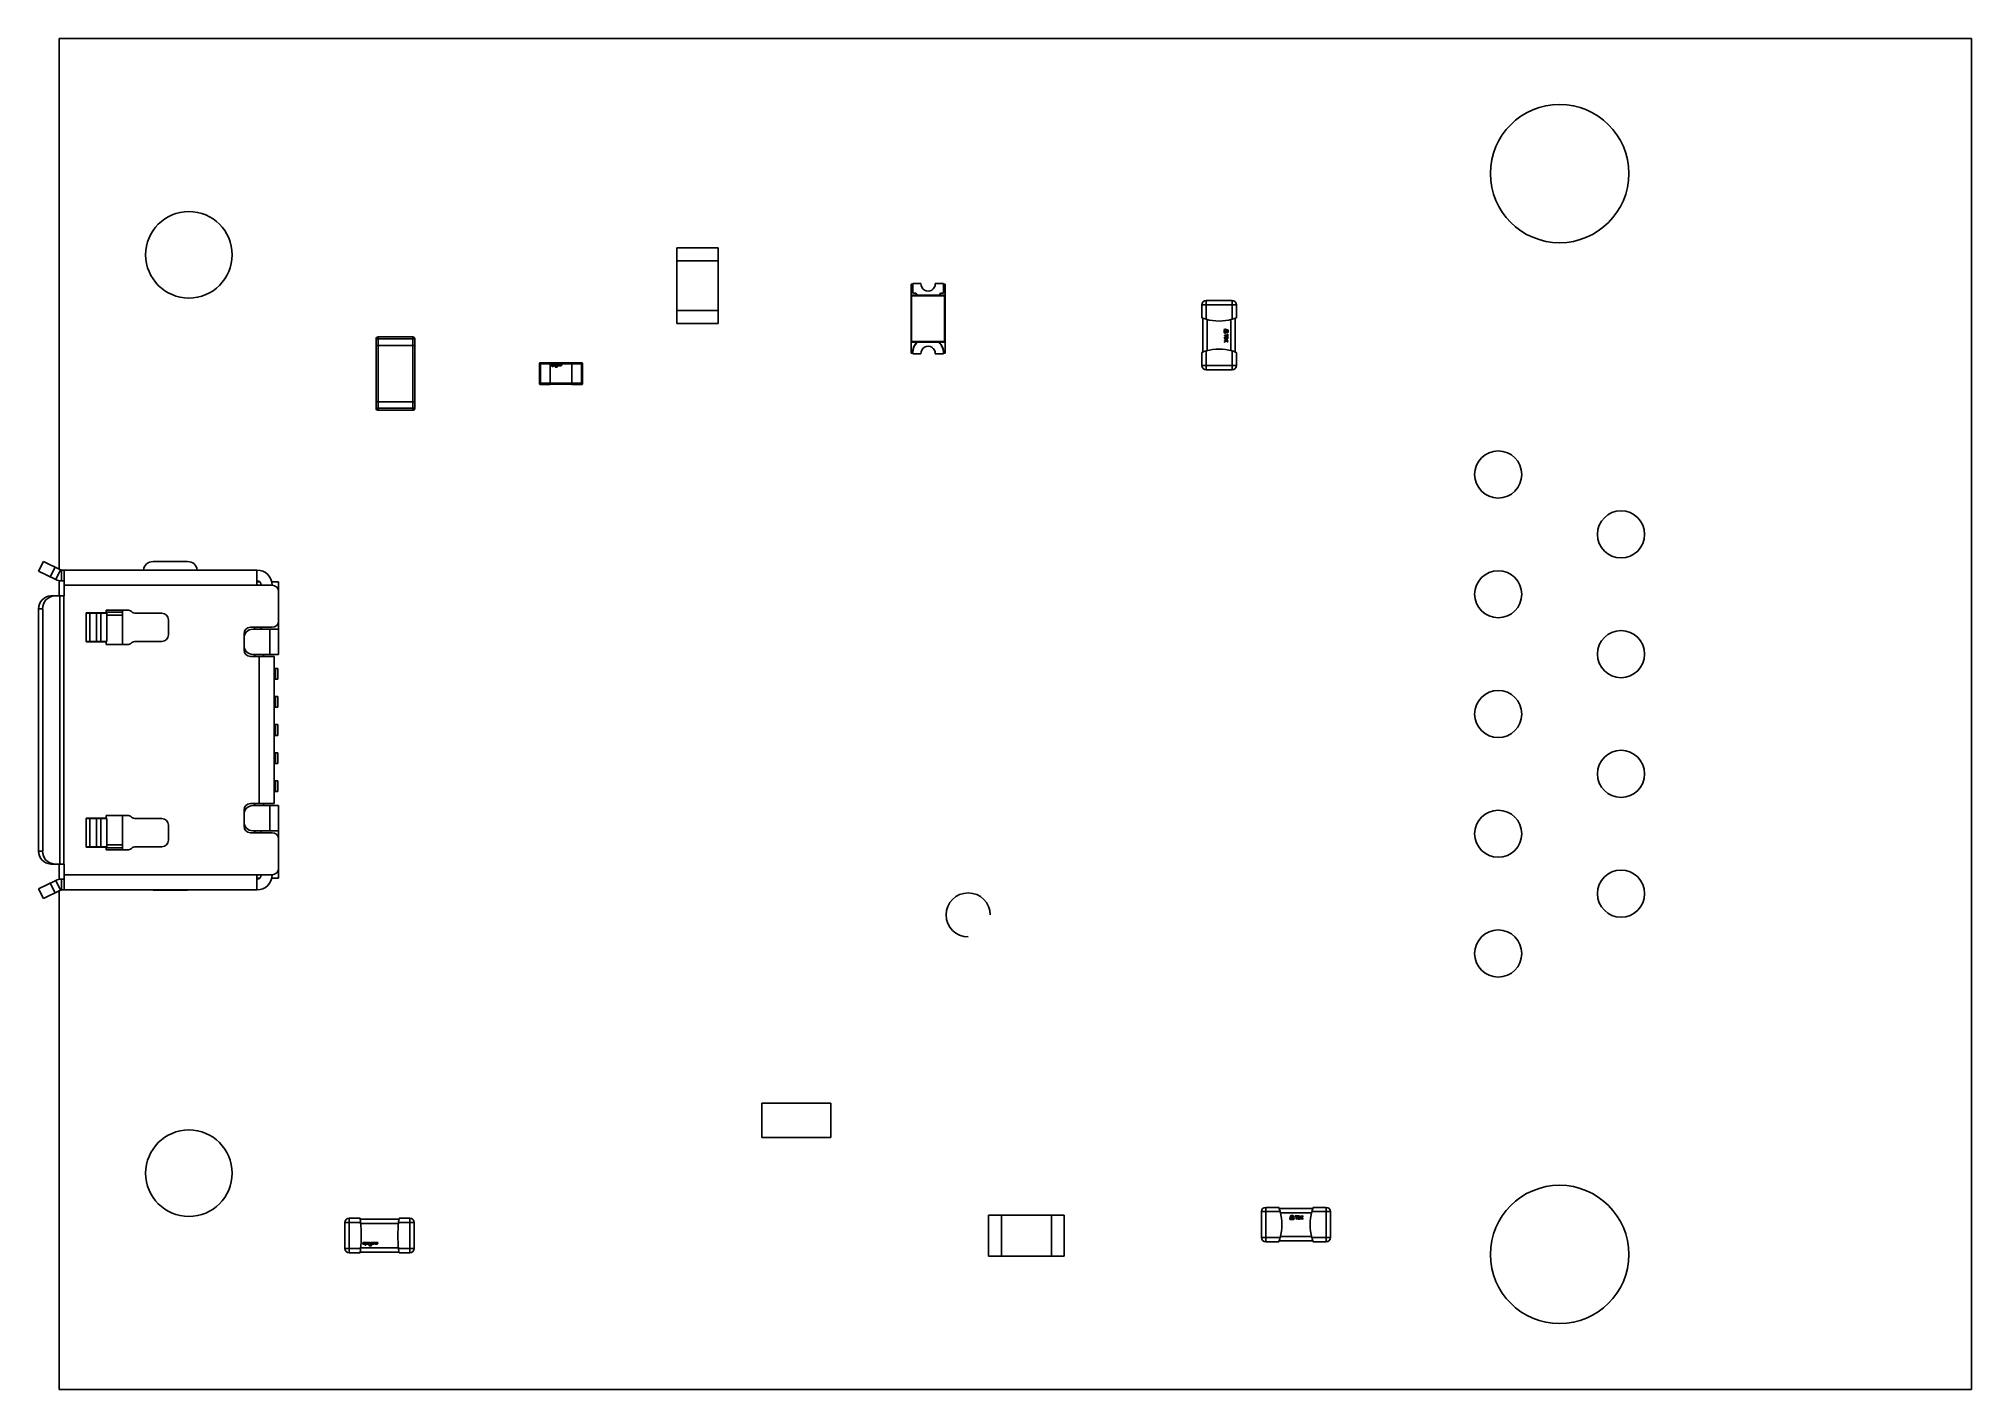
# Model space of a CAD drawing. Header units: millimetres. Extents: x -116.2 to -71.5, y -84.7 to -53.5.
import ezdxf

# ---------------------------------------------------------------- set-up
doc = ezdxf.new("R2010")
doc.units = ezdxf.units.MM

msp = doc.modelspace()

# ---------------------------------------------------------------- linework, layer by layer
at = {"color": 7, "linetype": 'Continuous', "lineweight": 25}
for p, q in [((-115.729, -53.467), (-71.501, -53.467)), ((-115.729, -65.736), (-115.729, -53.467)), ((-71.501, -53.467), (-71.501, -84.709)), ((-100.49, -58.307), (-101.44, -58.307)), ((-101.44, -58.307), (-101.44, -59.757)), ((-100.49, -59.757), (-100.49, -58.307)), ((-101.44, -58.607), (-100.49, -58.607)), ((-100.49, -58.607), (-101.44, -58.607)), ((-96.025, -59.144), (-96.025, -60.744)), ((-95.987, -59.144), (-96.025, -59.144)), ((-96.012, -59.398), (-96.012, -60.49)), ((-95.25, -59.398), (-96.012, -59.398)), ((-95.25, -59.419), (-96.012, -59.419)), ((-95.987, -59.131), (-95.987, -59.357)), ((-95.796, -59.131), (-95.987, -59.131)), ((-95.987, -59.357), (-95.916, -59.357)), ((-95.88, -59.398), (-95.382, -59.398)), ((-95.275, -59.131), (-95.466, -59.131)), ((-95.275, -59.357), (-95.346, -59.357)), ((-95.275, -59.357), (-95.275, -59.131)), ((-95.237, -59.144), (-95.275, -59.144)), ((-95.25, -60.49), (-95.25, -59.398)), ((-95.237, -60.744), (-95.237, -59.144)), ((-101.44, -59.757), (-101.44, -60.057)), ((-100.49, -59.757), (-101.44, -59.757)), ((-101.44, -59.757), (-100.49, -59.757)), ((-100.49, -60.057), (-100.49, -59.757)), ((-89.3, -59.625), (-89.3, -59.925)), ((-89.3, -59.625), (-88.5, -59.625)), ((-89.2, -59.958), (-89.2, -59.525)), ((-88.6, -59.525), (-89.2, -59.525)), ((-88.6, -59.525), (-88.6, -59.958)), ((-88.5, -59.925), (-88.5, -59.625)), ((-101.44, -60.057), (-100.49, -60.057)), ((-89.275, -59.934), (-89.275, -60.716)), ((-88.783, -60.194), (-88.757, -60.183)), ((-88.783, -60.271), (-88.783, -60.194)), ((-88.783, -60.271), (-88.757, -60.282)), ((-88.781, -60.268), (-88.781, -60.197)), ((-88.76, -60.187), (-88.78, -60.195)), ((-88.78, -60.196), (-88.76, -60.207)), ((-88.764, -60.231), (-88.78, -60.197)), ((-88.764, -60.234), (-88.78, -60.268)), ((-88.78, -60.268), (-88.76, -60.257)), ((-88.76, -60.278), (-88.78, -60.27)), ((-88.773, -60.328), (-88.773, -60.337)), ((-88.709, -60.328), (-88.773, -60.328)), ((-88.773, -60.337), (-88.709, -60.337)), ((-88.759, -60.209), (-88.763, -60.231)), ((-88.759, -60.255), (-88.763, -60.234)), ((-88.762, -60.231), (-88.732, -60.209)), ((-88.762, -60.233), (-88.732, -60.256)), ((-88.758, -60.206), (-88.758, -60.187)), ((-88.758, -60.258), (-88.758, -60.277)), ((-88.757, -60.183), (-88.691, -60.206)), ((-88.697, -60.207), (-88.757, -60.186)), ((-88.757, -60.187), (-88.732, -60.207)), ((-88.732, -60.208), (-88.757, -60.208)), ((-88.697, -60.257), (-88.757, -60.278)), ((-88.732, -60.257), (-88.757, -60.257)), ((-88.757, -60.278), (-88.732, -60.258)), ((-88.757, -60.282), (-88.691, -60.259)), ((-88.731, -60.255), (-88.731, -60.209)), ((-88.709, -60.231), (-88.73, -60.209)), ((-88.709, -60.233), (-88.73, -60.256)), ((-88.729, -60.208), (-88.697, -60.208)), ((-88.729, -60.257), (-88.697, -60.257)), ((-88.709, -60.303), (-88.709, -60.328)), ((-88.7, -60.303), (-88.709, -60.303)), ((-88.709, -60.337), (-88.709, -60.362)), ((-88.696, -60.209), (-88.707, -60.231)), ((-88.696, -60.255), (-88.707, -60.234)), ((-88.7, -60.362), (-88.7, -60.303)), ((-88.695, -60.255), (-88.695, -60.209)), ((-88.691, -60.259), (-88.691, -60.206)), ((-88.525, -60.716), (-88.525, -59.934)), ((-108.4, -60.414), (-108.4, -62.014)), ((-108.4, -60.414), (-107.5, -60.414)), ((-108.4, -60.564), (-107.5, -60.564)), ((-108.35, -60.364), (-107.55, -60.364)), ((-108.35, -60.364), (-108.35, -62.064)), ((-107.55, -60.364), (-107.55, -62.064)), ((-107.5, -60.414), (-107.5, -62.014)), ((-96.025, -60.49), (-95.887, -60.49)), ((-96.025, -60.744), (-95.987, -60.744)), ((-95.25, -60.469), (-96.012, -60.469)), ((-96.012, -60.49), (-95.25, -60.49)), ((-95.987, -60.757), (-95.987, -60.744)), ((-95.796, -60.757), (-95.987, -60.757)), ((-95.88, -60.49), (-95.382, -60.49)), ((-95.275, -60.757), (-95.466, -60.757)), ((-95.237, -60.49), (-95.375, -60.49)), ((-95.275, -60.744), (-95.275, -60.757)), ((-95.275, -60.744), (-95.237, -60.744)), ((-89.3, -60.725), (-89.3, -61.025)), ((-89.2, -61.125), (-89.2, -60.692)), ((-88.773, -60.369), (-88.773, -60.386)), ((-88.7, -60.369), (-88.773, -60.369)), ((-88.773, -60.438), (-88.773, -60.448)), ((-88.7, -60.438), (-88.773, -60.438)), ((-88.773, -60.448), (-88.744, -60.448)), ((-88.739, -60.452), (-88.773, -60.479)), ((-88.773, -60.492), (-88.733, -60.459)), ((-88.773, -60.479), (-88.773, -60.492)), ((-88.765, -60.379), (-88.708, -60.379)), ((-88.765, -60.387), (-88.765, -60.379)), ((-88.744, -60.448), (-88.739, -60.452)), ((-88.7, -60.478), (-88.734, -60.448)), ((-88.734, -60.448), (-88.7, -60.448)), ((-88.733, -60.459), (-88.7, -60.49)), ((-88.709, -60.362), (-88.7, -60.362)), ((-88.708, -60.379), (-88.708, -60.387)), ((-88.7, -60.386), (-88.7, -60.369)), ((-88.7, -60.448), (-88.7, -60.438)), ((-88.7, -60.49), (-88.7, -60.478)), ((-88.6, -60.692), (-88.6, -61.125)), ((-88.5, -61.025), (-88.5, -60.725)), ((-104.621, -60.984), (-104.621, -61.444)), ((-104.374, -60.964), (-104.601, -60.964)), ((-104.596, -61.439), (-104.596, -60.989)), ((-103.646, -60.989), (-104.596, -60.989)), ((-104.374, -60.964), (-104.374, -61.464)), ((-104.371, -61.461), (-104.371, -60.967)), ((-103.871, -60.967), (-104.371, -60.967)), ((-104.349, -61.012), (-104.355, -61.034)), ((-104.354, -61.01), (-104.35, -61.01)), ((-104.354, -61.035), (-104.334, -61.035)), ((-104.239, -61.006), (-104.353, -61.006)), ((-104.341, -61.03), (-104.337, -61.013)), ((-104.338, -61.032), (-104.34, -61.032)), ((-104.334, -61.011), (-104.331, -61.011)), ((-104.33, -61.014), (-104.334, -61.029)), ((-104.322, -61.036), (-104.322, -61.038)), ((-104.315, -61.035), (-104.321, -61.035)), ((-104.321, -61.039), (-104.316, -61.039)), ((-104.32, -61.01), (-104.312, -61.01)), ((-104.316, -61.04), (-104.319, -61.05)), ((-104.318, -61.052), (-104.308, -61.052)), ((-104.309, -61.015), (-104.314, -61.034)), ((-104.306, -61.051), (-104.303, -61.04)), ((-104.303, -61.039), (-104.298, -61.039)), ((-104.302, -61.034), (-104.297, -61.015)), ((-104.297, -61.035), (-104.301, -61.035)), ((-104.297, -61.01), (-104.288, -61.01)), ((-104.286, -61.012), (-104.292, -61.033)), ((-104.29, -61.035), (-104.271, -61.035)), ((-104.279, -61.029), (-104.274, -61.014)), ((-104.275, -61.032), (-104.277, -61.032)), ((-104.267, -61.015), (-104.271, -61.029)), ((-104.257, -61.01), (-104.248, -61.01)), ((-104.247, -61.012), (-104.251, -61.025)), ((-104.249, -61.03), (-104.247, -61.031)), ((-104.246, -61.063), (-104.214, -61.063)), ((-104.235, -61.06), (-104.239, -61.06)), ((-104.238, -61.027), (-104.234, -61.015)), ((-104.226, -61.03), (-104.236, -61.03)), ((-104.227, -61.037), (-104.234, -61.059)), ((-104.233, -61.036), (-104.228, -61.036)), ((-104.22, -61.01), (-104.225, -61.029)), ((-104.22, -61.057), (-104.206, -61.011)), ((-104.213, -61.058), (-104.219, -61.058)), ((-104.146, -61.006), (-104.215, -61.006)), ((-104.213, -61.062), (-104.212, -61.059)), ((-104.198, -61.011), (-104.205, -61.035)), ((-104.205, -61.035), (-104.205, -61.035)), ((-104.204, -61.009), (-104.2, -61.009)), ((-104.204, -61.037), (-104.194, -61.037)), ((-104.192, -61.035), (-104.186, -61.014)), ((-104.181, -61.016), (-104.185, -61.03)), ((-104.18, -61.037), (-104.168, -61.031)), ((-104.173, -61.028), (-104.169, -61.017)), ((-104.168, -61.028), (-104.172, -61.029)), ((-104.17, -61.011), (-104.161, -61.011)), ((-104.159, -61.014), (-104.164, -61.03)), ((-104.159, -61.036), (-104.147, -61.031)), ((-104.151, -61.028), (-104.146, -61.008)), ((-104.145, -61.026), (-104.15, -61.028)), ((-104.139, -61.007), (-104.145, -61.026)), ((-104.128, -61.006), (-104.139, -61.006)), ((-104.139, -61.036), (-104.129, -61.031)), ((-104.133, -61.027), (-104.127, -61.008)), ((-104.127, -61.026), (-104.132, -61.028)), ((-104.132, -61.028), (-104.132, -61.028)), ((-104.121, -61.007), (-104.127, -61.026)), ((-104.121, -61.036), (-104.109, -61.03)), ((-104.104, -61.006), (-104.12, -61.006)), ((-104.115, -61.028), (-104.11, -61.012)), ((-104.11, -61.027), (-104.114, -61.029)), ((-104.108, -61.01), (-104.106, -61.01)), ((-104.104, -61.01), (-104.104, -61.008)), ((-103.871, -60.967), (-103.871, -61.461)), ((-103.641, -60.964), (-103.868, -60.964)), ((-103.868, -61.464), (-103.868, -60.964)), ((-103.646, -60.989), (-103.646, -61.439)), ((-103.621, -61.444), (-103.621, -60.984)), ((-88.5, -61.025), (-89.3, -61.025)), ((-89.2, -61.125), (-88.6, -61.125)), ((-104.601, -61.464), (-104.374, -61.464)), ((-103.646, -61.439), (-104.596, -61.439)), ((-103.871, -61.461), (-104.371, -61.461)), ((-103.868, -61.464), (-103.641, -61.464)), ((-108.4, -61.864), (-107.5, -61.864)), ((-108.4, -62.014), (-107.5, -62.014)), ((-108.35, -62.064), (-107.55, -62.064)), ((-116.093, -65.558), (-116.203, -65.783)), ((-116.093, -65.558), (-115.695, -65.753)), ((-115.933, -65.915), (-115.824, -65.69)), ((-112.757, -65.561), (-113.557, -65.561)), ((-116.203, -65.783), (-115.805, -65.978)), ((-115.695, -65.753), (-115.805, -65.978)), ((-115.729, -66.358), (-115.729, -66.003)), ((-115.673, -65.758), (-111.153, -65.758)), ((-115.673, -66.008), (-115.673, -65.758)), ((-115.613, -66.008), (-115.673, -66.008)), ((-115.613, -65.758), (-115.613, -66.358)), ((-115.613, -66.108), (-110.803, -66.108)), ((-111.153, -66.108), (-111.153, -65.758)), ((-111.153, -66.028), (-111.093, -66.028)), ((-111.123, -66.108), (-111.153, -66.078)), ((-110.812, -66.028), (-110.653, -66.028)), ((-110.653, -66.028), (-110.653, -67.708)), ((-115.613, -66.358), (-115.924, -66.358)), ((-115.715, -72.558), (-115.715, -66.358)), ((-115.623, -72.558), (-115.623, -66.358)), ((-116.203, -66.658), (-116.11, -66.658)), ((-116.203, -72.258), (-116.203, -66.658)), ((-116.11, -72.258), (-116.11, -66.658)), ((-115.103, -67.418), (-115.103, -66.748)), ((-115.103, -66.748), (-114.638, -66.748)), ((-115.103, -66.758), (-114.625, -66.758)), ((-115.016, -67.408), (-115.016, -66.758)), ((-114.866, -67.408), (-114.866, -66.758)), ((-114.767, -67.408), (-114.767, -66.758)), ((-114.638, -66.748), (-114.638, -66.683)), ((-114.638, -66.683), (-114.153, -66.683)), ((-114.625, -67.408), (-114.625, -66.758)), ((-114.263, -67.483), (-114.263, -66.683)), ((-113.954, -66.758), (-113.353, -66.758)), ((-113.203, -66.908), (-113.203, -67.258)), ((-115.103, -67.408), (-114.625, -67.408)), ((-114.638, -67.418), (-115.103, -67.418)), ((-114.638, -67.483), (-114.638, -67.418)), ((-114.153, -67.483), (-114.638, -67.483)), ((-113.353, -67.408), (-113.954, -67.408)), ((-111.453, -67.608), (-111.453, -67.233)), ((-111.303, -67.083), (-110.803, -67.083)), ((-111.253, -67.128), (-110.653, -67.128)), ((-111.203, -67.083), (-111.203, -67.128)), ((-111.053, -67.083), (-111.053, -67.128)), ((-110.853, -67.128), (-110.853, -67.708)), ((-111.303, -67.758), (-110.753, -67.758)), ((-111.253, -67.708), (-110.653, -67.708)), ((-111.103, -71.158), (-111.103, -67.758)), ((-111.003, -67.708), (-111.003, -67.758)), ((-110.753, -71.158), (-110.753, -67.758)), ((-110.673, -68.033), (-110.753, -68.033)), ((-110.753, -68.283), (-110.673, -68.283)), ((-110.723, -68.033), (-110.723, -68.283)), ((-110.673, -68.033), (-110.673, -68.283)), ((-110.673, -68.683), (-110.753, -68.683)), ((-110.723, -68.683), (-110.723, -68.933)), ((-110.673, -68.683), (-110.673, -68.933)), ((-110.753, -68.933), (-110.673, -68.933)), ((-110.753, -69.333), (-110.673, -69.333)), ((-110.673, -69.583), (-110.753, -69.583)), ((-110.723, -69.333), (-110.723, -69.583)), ((-110.673, -69.583), (-110.673, -69.333)), ((-110.753, -69.983), (-110.673, -69.983)), ((-110.723, -70.233), (-110.723, -69.983)), ((-110.673, -70.233), (-110.673, -69.983)), ((-110.673, -70.233), (-110.753, -70.233)), ((-110.753, -70.633), (-110.673, -70.633)), ((-110.673, -70.883), (-110.753, -70.883)), ((-110.723, -70.883), (-110.723, -70.633)), ((-110.673, -70.883), (-110.673, -70.633)), ((-115.103, -71.498), (-115.103, -72.168)), ((-114.638, -71.498), (-115.103, -71.498)), ((-115.103, -71.508), (-114.625, -71.508)), ((-115.016, -71.508), (-115.016, -72.158)), ((-114.866, -71.508), (-114.866, -72.158)), ((-114.767, -71.508), (-114.767, -72.158)), ((-114.153, -71.433), (-114.638, -71.433)), ((-114.638, -71.433), (-114.638, -71.498)), ((-114.625, -71.508), (-114.625, -72.158)), ((-114.263, -71.433), (-114.263, -72.233)), ((-113.353, -71.508), (-113.954, -71.508)), ((-111.453, -71.308), (-111.453, -71.683)), ((-111.303, -71.158), (-110.753, -71.158)), ((-111.253, -71.208), (-110.653, -71.208)), ((-111.003, -71.158), (-111.003, -71.208)), ((-110.853, -71.788), (-110.853, -71.208)), ((-110.653, -72.888), (-110.653, -71.208)), ((-113.203, -72.008), (-113.203, -71.658)), ((-111.303, -71.833), (-110.803, -71.833)), ((-111.253, -71.788), (-110.653, -71.788)), ((-111.203, -71.833), (-111.203, -71.788)), ((-111.053, -71.833), (-111.053, -71.788)), ((-116.203, -72.258), (-116.11, -72.258)), ((-115.103, -72.158), (-114.625, -72.158)), ((-115.103, -72.168), (-114.638, -72.168)), ((-114.638, -72.168), (-114.638, -72.233)), ((-114.638, -72.233), (-114.153, -72.233)), ((-113.954, -72.158), (-113.353, -72.158)), ((-115.613, -72.558), (-115.924, -72.558)), ((-115.729, -72.913), (-115.729, -72.558)), ((-115.613, -73.158), (-115.613, -72.558)), ((-115.613, -72.808), (-110.803, -72.808)), ((-111.123, -72.808), (-111.153, -72.838)), ((-111.153, -72.808), (-111.153, -73.158)), ((-116.203, -73.134), (-115.805, -72.939)), ((-116.093, -73.358), (-116.203, -73.134)), ((-115.695, -73.163), (-116.093, -73.358)), ((-115.933, -73.002), (-115.824, -73.226)), ((-115.695, -73.163), (-115.805, -72.939)), ((-115.729, -84.709), (-115.729, -73.18)), ((-115.673, -72.908), (-115.673, -73.158)), ((-115.613, -72.908), (-115.673, -72.908)), ((-115.673, -73.158), (-111.153, -73.158)), ((-113.593, -73.158), (-113.557, -73.161)), ((-113.557, -73.161), (-112.757, -73.161)), ((-112.757, -73.161), (-112.721, -73.158)), ((-111.153, -72.888), (-111.093, -72.888)), ((-110.812, -72.888), (-110.653, -72.888)), ((-99.479, -78.086), (-99.479, -78.886)), ((-97.879, -78.086), (-99.479, -78.086)), ((-97.879, -78.886), (-97.879, -78.086)), ((-99.479, -78.886), (-97.879, -78.886)), ((-109.118, -80.853), (-108.757, -80.853)), ((-109.118, -80.853), (-109.118, -81.453)), ((-109.018, -81.553), (-109.018, -80.753)), ((-108.768, -80.753), (-109.018, -80.753)), ((-107.87, -80.773), (-108.766, -80.773)), ((-107.879, -80.853), (-107.518, -80.853)), ((-107.618, -80.753), (-107.868, -80.753)), ((-107.618, -80.753), (-107.618, -81.553)), ((-107.518, -81.453), (-107.518, -80.853)), ((-94.23, -80.678), (-94.23, -81.628)), ((-92.78, -80.678), (-94.23, -80.678)), ((-93.93, -81.628), (-93.93, -80.678)), ((-93.93, -80.678), (-93.93, -81.628)), ((-92.48, -80.678), (-92.78, -80.678)), ((-92.78, -80.678), (-92.78, -81.628)), ((-92.78, -81.628), (-92.78, -80.678)), ((-92.48, -81.628), (-92.48, -80.678)), ((-87.922, -80.599), (-87.489, -80.599)), ((-87.922, -80.599), (-87.922, -81.199)), ((-87.822, -81.299), (-87.822, -80.499)), ((-87.522, -80.499), (-87.822, -80.499)), ((-86.731, -80.524), (-87.513, -80.524)), ((-87.264, -80.756), (-87.241, -80.69)), ((-87.253, -80.782), (-87.264, -80.756)), ((-87.24, -80.696), (-87.261, -80.756)), ((-87.261, -80.759), (-87.252, -80.779)), ((-87.26, -80.756), (-87.24, -80.731)), ((-87.241, -80.757), (-87.26, -80.757)), ((-87.176, -80.782), (-87.253, -80.782)), ((-87.251, -80.779), (-87.24, -80.759)), ((-87.216, -80.763), (-87.25, -80.779)), ((-87.179, -80.78), (-87.25, -80.78)), ((-87.188, -80.69), (-87.241, -80.69)), ((-87.239, -80.728), (-87.239, -80.696)), ((-87.239, -80.731), (-87.239, -80.756)), ((-87.192, -80.694), (-87.238, -80.694)), ((-87.238, -80.695), (-87.216, -80.706)), ((-87.216, -80.708), (-87.238, -80.729)), ((-87.192, -80.73), (-87.238, -80.73)), ((-87.216, -80.761), (-87.238, -80.731)), ((-87.238, -80.758), (-87.216, -80.762)), ((-87.214, -80.708), (-87.191, -80.729)), ((-87.214, -80.761), (-87.191, -80.731)), ((-87.192, -80.695), (-87.213, -80.706)), ((-87.192, -80.758), (-87.213, -80.762)), ((-87.213, -80.763), (-87.179, -80.779)), ((-87.19, -80.728), (-87.19, -80.696)), ((-87.19, -80.696), (-87.169, -80.756)), ((-87.19, -80.731), (-87.19, -80.756)), ((-87.179, -80.779), (-87.19, -80.759)), ((-87.169, -80.756), (-87.189, -80.731)), ((-87.189, -80.757), (-87.17, -80.757)), ((-87.165, -80.756), (-87.188, -80.69)), ((-87.169, -80.759), (-87.177, -80.779)), ((-87.176, -80.782), (-87.165, -80.756)), ((-87.085, -80.699), (-87.144, -80.699)), ((-87.144, -80.699), (-87.144, -80.708)), ((-87.144, -80.708), (-87.119, -80.708)), ((-87.119, -80.708), (-87.119, -80.772)), ((-87.119, -80.772), (-87.11, -80.772)), ((-87.11, -80.772), (-87.11, -80.708)), ((-87.11, -80.708), (-87.085, -80.708)), ((-87.085, -80.708), (-87.085, -80.699)), ((-87.078, -80.699), (-87.078, -80.772)), ((-87.061, -80.699), (-87.078, -80.699)), ((-87.078, -80.772), (-87.061, -80.772)), ((-87.068, -80.707), (-87.06, -80.707)), ((-87.068, -80.764), (-87.068, -80.707)), ((-87.06, -80.764), (-87.068, -80.764)), ((-87.009, -80.699), (-87.009, -80.772)), ((-86.999, -80.699), (-87.009, -80.699)), ((-87.009, -80.772), (-86.999, -80.772)), ((-86.969, -80.699), (-86.999, -80.733)), ((-86.999, -80.733), (-86.999, -80.699)), ((-86.999, -80.743), (-86.995, -80.738)), ((-86.999, -80.772), (-86.999, -80.743)), ((-86.995, -80.738), (-86.968, -80.772)), ((-86.988, -80.732), (-86.957, -80.699)), ((-86.955, -80.772), (-86.988, -80.732)), ((-86.957, -80.699), (-86.969, -80.699)), ((-86.968, -80.772), (-86.955, -80.772)), ((-86.755, -80.599), (-86.322, -80.599)), ((-86.422, -80.499), (-86.722, -80.499)), ((-86.422, -80.499), (-86.422, -81.299)), ((-86.322, -81.199), (-86.322, -80.599)), ((-108.703, -81.31), (-108.703, -81.313)), ((-108.695, -81.318), (-108.703, -81.346)), ((-108.541, -81.309), (-108.701, -81.309)), ((-108.701, -81.315), (-108.697, -81.315)), ((-108.701, -81.349), (-108.674, -81.349)), ((-108.686, -81.342), (-108.679, -81.318)), ((-108.682, -81.343), (-108.686, -81.343)), ((-108.671, -81.318), (-108.677, -81.339)), ((-108.676, -81.315), (-108.673, -81.315)), ((-108.657, -81.35), (-108.658, -81.352)), ((-108.654, -81.32), (-108.656, -81.317)), ((-108.647, -81.348), (-108.655, -81.348)), ((-108.655, -81.355), (-108.649, -81.355)), ((-108.654, -81.315), (-108.64, -81.315)), ((-108.649, -81.355), (-108.653, -81.369)), ((-108.638, -81.318), (-108.646, -81.347)), ((-108.635, -81.37), (-108.631, -81.355)), ((-108.629, -81.355), (-108.623, -81.355)), ((-108.628, -81.347), (-108.62, -81.318)), ((-108.622, -81.348), (-108.628, -81.348)), ((-108.62, -81.353), (-108.62, -81.351)), ((-108.617, -81.315), (-108.608, -81.315)), ((-108.606, -81.318), (-108.613, -81.346)), ((-108.611, -81.349), (-108.583, -81.349)), ((-108.596, -81.342), (-108.59, -81.318)), ((-108.592, -81.342), (-108.596, -81.342)), ((-108.582, -81.318), (-108.588, -81.339)), ((-108.586, -81.315), (-108.584, -81.315)), ((-108.564, -81.323), (-108.566, -81.317)), ((-108.565, -81.315), (-108.553, -81.315)), ((-108.55, -81.318), (-108.555, -81.335)), ((-108.555, -81.341), (-108.553, -81.344)), ((-108.536, -81.337), (-108.531, -81.32)), ((-108.521, -81.34), (-108.534, -81.34)), ((-108.533, -81.351), (-108.525, -81.351)), ((-108.524, -81.352), (-108.532, -81.38)), ((-108.513, -81.315), (-108.521, -81.339)), ((-108.512, -81.379), (-108.495, -81.318)), ((-108.357, -81.309), (-108.505, -81.309)), ((-108.485, -81.318), (-108.493, -81.346)), ((-108.491, -81.316), (-108.487, -81.316)), ((-108.491, -81.349), (-108.478, -81.349)), ((-108.475, -81.347), (-108.467, -81.32)), ((-108.461, -81.318), (-108.467, -81.34)), ((-108.467, -81.343), (-108.463, -81.349)), ((-108.464, -81.316), (-108.462, -81.316)), ((-108.458, -81.349), (-108.442, -81.342)), ((-108.448, -81.336), (-108.444, -81.323)), ((-108.445, -81.337), (-108.447, -81.338)), ((-108.444, -81.315), (-108.433, -81.315)), ((-108.441, -81.34), (-108.442, -81.338)), ((-108.431, -81.319), (-108.438, -81.341)), ((-108.437, -81.346), (-108.431, -81.349)), ((-108.427, -81.349), (-108.415, -81.343)), ((-108.421, -81.338), (-108.416, -81.318)), ((-108.414, -81.336), (-108.42, -81.338)), ((-108.409, -81.319), (-108.414, -81.335)), ((-108.413, -81.316), (-108.411, -81.315)), ((-108.413, -81.343), (-108.413, -81.345)), ((-108.402, -81.348), (-108.39, -81.343)), ((-108.399, -81.338), (-108.394, -81.318)), ((-108.392, -81.336), (-108.398, -81.338)), ((-108.387, -81.319), (-108.392, -81.335)), ((-108.391, -81.316), (-108.389, -81.315)), ((-108.389, -81.343), (-108.388, -81.345)), ((-108.378, -81.349), (-108.362, -81.341)), ((-108.37, -81.337), (-108.365, -81.319)), ((-108.365, -81.336), (-108.369, -81.338)), ((-108.361, -81.338), (-108.362, -81.337)), ((-108.361, -81.315), (-108.358, -81.315)), ((-108.355, -81.314), (-108.355, -81.311)), ((-87.489, -81.199), (-87.922, -81.199)), ((-87.822, -81.299), (-87.522, -81.299)), ((-87.513, -81.274), (-86.731, -81.274)), ((-86.322, -81.199), (-86.755, -81.199)), ((-86.722, -81.299), (-86.422, -81.299)), ((-108.757, -81.453), (-109.118, -81.453)), ((-109.018, -81.553), (-108.768, -81.553)), ((-108.766, -81.533), (-107.87, -81.533)), ((-108.65, -81.372), (-108.637, -81.372)), ((-108.551, -81.373), (-108.551, -81.368)), ((-108.549, -81.388), (-108.511, -81.388)), ((-108.533, -81.381), (-108.543, -81.381)), ((-108.51, -81.381), (-108.512, -81.381)), ((-108.508, -81.387), (-108.507, -81.383)), ((-107.518, -81.453), (-107.879, -81.453)), ((-107.868, -81.553), (-107.618, -81.553)), ((-94.23, -81.628), (-92.78, -81.628)), ((-92.78, -81.628), (-92.48, -81.628)), ((-71.501, -84.709), (-115.729, -84.709))]:
    msp.add_line(p, q, dxfattribs=at)
at = {"color": 8, "linetype": 'Continuous', "lineweight": 25}
for p, q in [((-89.175, -60.685), (-89.175, -59.965)), ((-88.625, -59.965), (-88.625, -60.685)), ((-114.638, -66.729), (-114.263, -66.729)), ((-114.625, -66.8), (-114.263, -66.8)), ((-111.203, -67.758), (-111.203, -67.708)), ((-111.203, -71.208), (-111.203, -71.158)), ((-114.638, -72.187), (-114.263, -72.187)), ((-114.625, -72.117), (-114.263, -72.117)), ((-108.755, -80.873), (-107.881, -80.873)), ((-87.482, -80.624), (-86.762, -80.624)), ((-86.762, -81.174), (-87.482, -81.174)), ((-107.881, -81.433), (-108.755, -81.433))]:
    msp.add_line(p, q, dxfattribs=at)
at = {"color": 7, "linetype": 'Continuous', "lineweight": 25, "flags": 128}
for points in [[(-88.773, -60.386), (-88.772, -60.402), (-88.767, -60.412)], [(-88.76, -60.407), (-88.764, -60.397), (-88.765, -60.387)], [(-88.708, -60.387), (-88.71, -60.399), (-88.713, -60.406)], [(-88.706, -60.412), (-88.701, -60.401), (-88.7, -60.386)], [(-104.621, -60.984), (-104.619, -60.984), (-104.617, -60.985), (-104.614, -60.985), (-104.607, -60.987), (-104.602, -60.988), (-104.596, -60.989)], [(-104.596, -60.989), (-104.597, -60.983), (-104.598, -60.978), (-104.6, -60.971), (-104.6, -60.968), (-104.601, -60.966), (-104.601, -60.964)], [(-103.641, -60.964), (-103.641, -60.966), (-103.642, -60.968), (-103.642, -60.971), (-103.644, -60.978), (-103.645, -60.983), (-103.646, -60.989)], [(-103.646, -60.989), (-103.64, -60.988), (-103.635, -60.987), (-103.628, -60.985), (-103.625, -60.985), (-103.623, -60.984), (-103.621, -60.984)], [(-104.596, -61.439), (-104.602, -61.44), (-104.607, -61.441), (-104.614, -61.443), (-104.617, -61.443), (-104.619, -61.444), (-104.621, -61.444)], [(-104.601, -61.464), (-104.601, -61.462), (-104.6, -61.46), (-104.6, -61.457), (-104.598, -61.45), (-104.597, -61.445), (-104.596, -61.439)], [(-103.646, -61.439), (-103.645, -61.445), (-103.644, -61.45), (-103.642, -61.457), (-103.642, -61.46), (-103.641, -61.462), (-103.641, -61.464)], [(-103.621, -61.444), (-103.623, -61.444), (-103.625, -61.443), (-103.628, -61.443), (-103.635, -61.441), (-103.64, -61.44), (-103.646, -61.439)], [(-110.653, -72.888), (-110.653, -72.882), (-110.653, -72.865), (-110.653, -72.838), (-110.653, -72.8), (-110.653, -72.755), (-110.653, -72.703), (-110.653, -72.658)], [(-87.035, -80.705), (-87.046, -80.7), (-87.061, -80.699)], [(-87.061, -80.772), (-87.045, -80.771), (-87.035, -80.766)], [(-87.06, -80.707), (-87.048, -80.709), (-87.041, -80.712)], [(-87.04, -80.759), (-87.05, -80.763), (-87.06, -80.764)]]:
    msp.add_lwpolyline(points, dxfattribs=at)
at = {"color": 7, "linetype": 'Continuous', "lineweight": 25}
for centre, radius in [((-81.024, -56.588), 1.6), ((-112.729, -58.467), 1), ((-82.444, -63.548), 0.545), ((-79.604, -64.933), 0.545), ((-82.444, -66.318), 0.545), ((-79.604, -67.703), 0.545), ((-82.444, -69.088), 0.545), ((-79.604, -70.473), 0.545), ((-82.444, -71.858), 0.545), ((-79.604, -73.243), 0.545), ((-82.444, -74.628), 0.545), ((-112.729, -79.709), 1), ((-81.024, -81.588), 1.6)]:
    msp.add_circle(centre, radius, dxfattribs=at)
for centre, radius, start, end in [((-95.631, -59.144), 0.356, 216.7593, 225.5847), ((-95.631, -59.144), 0.165, 175.5883, 4.4117), ((-95.631, -59.144), 0.356, 314.4153, 323.2408), ((-89.2, -59.625), 0.1, 90, 180), ((-88.6, -59.625), 0.1, 0, 90), ((-88.915, -58.942), 1.055, 248.6263, 254.3537), ((-88.9, -58.896), 1.104, 254.2282, 285.7718), ((-88.781, -60.196), 0.0015, 23.1981, 270), ((-88.781, -60.269), 0.0015, 90, 336.8019), ((-88.781, -60.196), 0.0015, 295.337, 331.4068), ((-88.781, -60.269), 0.0015, 28.5933, 64.663), ((-88.763, -60.232), 0.0015, 77.8554, 115.337), ((-88.763, -60.232), 0.0015, 244.663, 282.1446), ((-88.763, -60.232), 0.0015, 323.1497, 36.8503), ((-88.758, -60.186), 0.0015, 340.7072, 203.1981), ((-88.758, -60.208), 0.0015, 151.4068, 257.8554), ((-88.758, -60.257), 0.0015, 102.1446, 208.5933), ((-88.758, -60.279), 0.0015, 156.8019, 19.2928), ((-88.758, -60.186), 0.0015, 270, 321.076), ((-88.758, -60.208), 0.0015, 0, 90), ((-88.758, -60.257), 0.0015, 270, 0), ((-88.758, -60.279), 0.0015, 38.924, 90), ((-88.731, -60.208), 0.0015, 141.076, 180), ((-88.731, -60.208), 0.0015, 216.8503, 270), ((-88.731, -60.257), 0.0015, 90, 143.1497), ((-88.731, -60.257), 0.0015, 180, 218.924), ((-88.731, -60.208), 0.0015, 313.1285, 0), ((-88.731, -60.257), 0.0015, 0, 46.8715), ((-88.708, -60.232), 0.0015, 62.2564, 133.1285), ((-88.708, -60.232), 0.0015, 226.8715, 297.7436), ((-88.695, -60.208), 0.0015, 270, 160.7072), ((-88.695, -60.208), 0.0015, 180, 242.2564), ((-88.695, -60.257), 0.0015, 117.7436, 180), ((-88.695, -60.257), 0.0015, 199.2928, 90), ((-88.853, -59.035), 0.957, 285.3527, 291.6673), ((-108.35, -60.414), 0.05, 90, 180), ((-107.55, -60.414), 0.05, 0, 90), ((-95.631, -60.744), 0.361, 135.233, 180), ((-95.631, -60.744), 0.356, 134.4153, 180), ((-95.631, -60.744), 0.165, 355.5883, 184.4117), ((-95.631, -60.744), 0.356, 0, 45.5847), ((-95.631, -60.744), 0.361, 0, 44.767), ((-88.947, -61.615), 0.958, 105.3464, 111.6583), ((-88.9, -61.754), 1.104, 74.2347, 105.7653), ((-88.738, -60.392), 0.0358, 215.3877, 272.6406), ((-88.739, -60.391), 0.0266, 217.6637, 275.1691), ((-88.734, -60.392), 0.0254, 263.8477, 326.2645), ((-88.735, -60.392), 0.0355, 266.7553, 324.5983), ((-88.885, -61.708), 1.056, 68.6352, 74.3601), ((-104.601, -60.984), 0.02, 90, 180), ((-104.374, -60.967), 0.003, 0, 90), ((-104.353, -61.009), 0.00265, 90, 164.2659), ((-104.354, -61.009), 0.00125, 164.2659, 270), ((-104.354, -61.034), 0.00105, 164.2659, 270), ((-104.35, -61.012), 0.00167, 337.9347, 90), ((-104.34, -61.03), 0.00128, 164.2595, 270), ((-104.338, -61.028), 0.0039, 270, 344.2595), ((-104.334, -61.014), 0.0025, 90, 164.2595), ((-104.334, -61.019), 0.0159, 270, 30.9282), ((-104.331, -61.013), 0.00183, 344.2595, 90), ((-104.321, -61.036), 0.00117, 90, 164.369), ((-104.321, -61.038), 0.00117, 164.369, 270), ((-104.32, -61.011), 0.000727, 90, 210.9282), ((-104.318, -61.051), 0.000909, 163.8964, 270), ((-104.316, -61.04), 0.000691, 343.8964, 90), ((-104.315, -61.033), 0.00126, 270, 344.2514), ((-104.312, -61.014), 0.0039, 338.64, 90), ((-104.308, -61.05), 0.00124, 270, 343.8964), ((-104.302, -61.04), 0.000981, 145.5731, 163.8964), ((-104.301, -61.034), 0.000609, 158.4416, 270), ((-104.297, -61.011), 0.00112, 90, 223.8326), ((-104.298, -61.037), 0.00295, 270, 6.5617), ((-104.3, -61.014), 0.00354, 344.369, 43.8326), ((-104.297, -61.036), 0.00173, 6.5617, 90), ((-104.29, -61.034), 0.00141, 164.0189, 270), ((-104.288, -61.012), 0.00203, 344.0189, 90), ((-104.277, -61.03), 0.00162, 163.6576, 270), ((-104.275, -61.027), 0.00406, 270, 342.7848), ((-104.27, -61.016), 0.00457, 90, 163.6576), ((-104.271, -61.019), 0.0159, 270, 31.2502), ((-104.27, -61.014), 0.00301, 342.7848, 90), ((-104.257, -61.01), 0.00075, 90.075, 211.2502), ((-104.242, -61.047), 0.0161, 106.4153, 256.017), ((-104.247, -61.027), 0.00407, 163.4917, 243.434), ((-104.248, -61.012), 0.00189, 338.8169, 90), ((-104.247, -61.031), 0.000516, 297.9677, 63.434), ((-104.233, -61.05), 0.0139, 90, 199.1492), ((-104.239, -61.053), 0.00708, 199.1492, 271.8712), ((-104.24, -61.013), 0.0063, 342.7848, 87.258), ((-104.236, -61.028), 0.00203, 166.9453, 270), ((-104.235, -61.058), 0.00116, 271.8712, 344.2366), ((-104.228, -61.037), 0.000664, 344.2366, 90), ((-104.226, -61.029), 0.00079, 270, 344.2659), ((-104.215, -61.012), 0.00507, 90, 164.2366), ((-104.219, -61.057), 0.00069, 153.8439, 270), ((-104.214, -61.062), 0.00145, 270, 339.8766), ((-104.213, -61.059), 0.00097, 349.3393, 79.4264), ((-104.204, -61.012), 0.00284, 102.3606, 164.0265), ((-104.203, -61.035), 0.0016, 163.8012, 254.0308), ((-104.2, -61.011), 0.00154, 342.8408, 90), ((-104.194, -61.035), 0.00149, 270, 348.1985), ((-104.184, -61.015), 0.00274, 343.8012, 163.8012), ((-104.181, -61.032), 0.00493, 162.8303, 280.2224), ((-104.172, -61.028), 0.000737, 151.9637, 294.4593), ((-104.169, -61.012), 0.00128, 134.9787, 220.1002), ((-104.174, -61.016), 0.00451, 342.6212, 40.1002), ((-104.169, -61.03), 0.00185, 294.4337, 78.8047), ((-104.159, -61.032), 0.00479, 164.1759, 274.0156), ((-104.161, -61.014), 0.00224, 359.9869, 90), ((-104.15, -61.027), 0.00112, 201.9809, 296.3007), ((-104.147, -61.033), 0.00138, 8.1958, 96.662), ((-104.147, -61.008), 0.00124, 344.2659, 72.3621), ((-104.141, -61.032), 0.0047, 188.1958, 292.3882), ((-104.139, -61.007), 0.00095, 90, 164.2659), ((-104.132, -61.028), 0.000877, 146.5634, 296.9518), ((-104.129, -61.032), 0.00103, 3.9373, 114.4398), ((-104.129, -61.008), 0.00123, 344.0189, 75.2892), ((-104.123, -61.032), 0.00459, 183.9373, 294.4322), ((-104.12, -61.008), 0.00134, 90, 164.3686), ((-104.114, -61.028), 0.000897, 171.3169, 298.0121), ((-104.108, -61.013), 0.00269, 90, 164.3691), ((-104.11, -61.029), 0.00171, 301.5345, 107.5568), ((-104.106, -61.009), 0.00183, 270, 329.2729), ((-104.105, -61.008), 0.00113, 344.3691, 68.0828), ((-103.868, -60.967), 0.003, 90, 180), ((-103.641, -60.984), 0.02, 0, 90), ((-89.2, -61.025), 0.1, 180, 270), ((-88.6, -61.025), 0.1, 270, 0), ((-104.601, -61.444), 0.02, 180, 270), ((-104.374, -61.461), 0.003, 270, 0), ((-103.868, -61.461), 0.003, 180, 270), ((-103.641, -61.444), 0.02, 270, 0), ((-108.35, -62.014), 0.05, 180, 270), ((-107.55, -62.014), 0.05, 270, 0), ((-113.557, -65.786), 0.225, 90, 172.8729), ((-112.757, -65.786), 0.225, 7.1272, 90), ((-115.673, -65.708), 0.3, 243.9128, 270), ((-115.673, -65.708), 0.05, 243.9128, 270), ((-115.673, -65.708), 0.05, 243.9128, 270), ((-111.153, -66.108), 0.35, 0, 90), ((-111.153, -66.108), 0.35, 0, 90), ((-111.153, -66.108), 0.1, 0, 90), ((-110.803, -66.258), 0.15, 0, 90), ((-110.803, -66.258), 0.15, 0, 90), ((-115.913, -66.648), 0.29, 92.1826, 182.0278), ((-115.821, -66.648), 0.29, 92.1826, 182.0278), ((-114.153, -66.833), 0.15, 48.5904, 90), ((-113.954, -66.608), 0.15, 228.5904, 270), ((-113.353, -66.908), 0.15, 0, 90), ((-110.803, -66.933), 0.15, 270, 0), ((-110.803, -66.933), 0.15, 270, 0), ((-114.153, -67.333), 0.15, 270, 311.4096), ((-113.954, -67.558), 0.15, 90, 131.4096), ((-113.353, -67.258), 0.15, 270, 0), ((-111.303, -67.233), 0.15, 90, 180), ((-111.303, -67.233), 0.15, 90, 180), ((-111.253, -67.328), 0.2, 90, 180), ((-111.253, -67.508), 0.2, 180, 270), ((-111.303, -67.608), 0.15, 180, 270), ((-111.303, -67.608), 0.15, 180, 270), ((-114.153, -71.583), 0.15, 48.5904, 90), ((-113.954, -71.358), 0.15, 228.5904, 270), ((-113.353, -71.658), 0.15, 0, 90), ((-111.303, -71.308), 0.15, 90, 180), ((-111.303, -71.308), 0.15, 90, 180), ((-111.253, -71.408), 0.2, 90, 180), ((-111.253, -71.588), 0.2, 180, 270), ((-111.303, -71.683), 0.15, 180, 270), ((-111.303, -71.683), 0.15, 180, 270), ((-110.803, -71.983), 0.15, 0, 90), ((-110.803, -71.983), 0.15, 0, 90), ((-115.913, -72.268), 0.29, 177.9722, 267.8174), ((-115.821, -72.268), 0.29, 177.9722, 267.8174), ((-114.153, -72.083), 0.15, 270, 311.4096), ((-113.954, -72.308), 0.15, 90, 131.4096), ((-113.353, -72.008), 0.15, 270, 0), ((-111.153, -72.808), 0.35, 270, 0), ((-111.153, -72.808), 0.1, 270, 0), ((-111.153, -72.808), 0.35, 270, 0), ((-110.803, -72.658), 0.15, 270, 0), ((-110.803, -72.658), 0.15, 270, 0), ((-115.673, -73.208), 0.3, 90, 116.0872), ((-115.673, -73.208), 0.05, 90, 116.0872), ((-115.673, -73.208), 0.05, 90, 116.0872), ((-94.703, -73.736), 0.51, 0, 270), ((-109.018, -80.853), 0.1, 90, 180), ((-111.472, -81.1), 2.726, 5.1984, 7.3127), ((-111.956, -81.153), 3.213, 354.6416, 5.3584), ((-104.681, -81.153), 3.212, 174.6416, 185.3584), ((-104.31, -81.194), 3.585, 172.9407, 174.5483), ((-107.618, -80.853), 0.1, 0, 90), ((-87.822, -80.599), 0.1, 90, 180), ((-88.412, -80.852), 0.957, 15.3527, 21.6673), ((-88.551, -80.899), 1.104, 344.2282, 15.7718), ((-87.261, -80.757), 0.0015, 70.7072, 293.1981), ((-87.261, -80.757), 0.0015, 0, 51.076), ((-87.251, -80.78), 0.0015, 113.1981, 0), ((-87.251, -80.78), 0.0015, 25.337, 61.4068), ((-87.239, -80.694), 0.0015, 0, 250.7072), ((-87.239, -80.757), 0.0015, 90, 180), ((-87.239, -80.73), 0.0015, 231.076, 270), ((-87.239, -80.757), 0.0015, 241.4068, 347.8555), ((-87.239, -80.694), 0.0015, 270, 332.2564), ((-87.239, -80.73), 0.0015, 43.1285, 90), ((-87.239, -80.73), 0.0015, 306.8503, 0), ((-87.215, -80.707), 0.0015, 152.2564, 223.1285), ((-87.215, -80.762), 0.0015, 53.1497, 126.8503), ((-87.215, -80.762), 0.0015, 167.8555, 205.337), ((-87.215, -80.707), 0.0015, 316.8715, 27.7436), ((-87.215, -80.762), 0.0015, 334.663, 12.1446), ((-87.19, -80.694), 0.0015, 289.2928, 180), ((-87.19, -80.694), 0.0015, 207.7436, 270), ((-87.19, -80.73), 0.0015, 180, 233.1497), ((-87.19, -80.757), 0.0015, 192.1446, 298.5933), ((-87.19, -80.73), 0.0015, 90, 136.8715), ((-87.19, -80.73), 0.0015, 270, 308.924), ((-87.19, -80.757), 0.0015, 0, 90), ((-87.178, -80.78), 0.0015, 118.5933, 154.663), ((-87.178, -80.78), 0.0015, 180, 66.8019), ((-87.168, -80.757), 0.0015, 128.924, 180), ((-87.168, -80.757), 0.0015, 246.8019, 109.2928), ((-87.055, -80.733), 0.0254, 353.8477, 56.2645), ((-87.056, -80.738), 0.0266, 307.6637, 5.1691), ((-87.055, -80.734), 0.0355, 356.7553, 54.5983), ((-87.055, -80.737), 0.0358, 305.3877, 2.6406), ((-85.693, -80.899), 1.104, 164.2347, 195.7653), ((-85.739, -80.884), 1.056, 158.6352, 164.3601), ((-86.422, -80.599), 0.1, 0, 90), ((-108.701, -81.311), 0.00224, 89.9924, 168.8739), ((-108.701, -81.313), 0.00219, 162.9501, 275.128), ((-108.701, -81.347), 0.00239, 164.1625, 274.1789), ((-108.697, -81.318), 0.0022, 340.7054, 90.1253), ((-108.686, -81.342), 0.00035, 164.1128, 269.9937), ((-108.682, -81.338), 0.00501, 269.9937, 344.3669), ((-108.676, -81.319), 0.00312, 90, 170.0973), ((-108.674, -81.328), 0.021, 269.9823, 2.7923), ((-108.674, -81.318), 0.00229, 344.0731, 87.7024), ((-108.656, -81.353), 0.00213, 164.5375, 281.7117), ((-108.655, -81.35), 0.00238, 90.0623, 168.1152), ((-108.655, -81.316), 0.000874, 65.9712, 205.2512), ((-108.683, -81.329), 0.0303, 2.7923, 17.1461), ((-108.649, -81.355), 0.000654, 6.2689, 90.2506), ((-108.647, -81.347), 0.000825, 285.5531, 344.1722), ((-108.64, -81.318), 0.00213, 350.4767, 89.9656), ((-108.63, -81.356), 0.00119, 73.7455, 163.96), ((-108.628, -81.347), 0.000611, 191.6392, 270.1297), ((-108.623, -81.352), 0.00263, 269.8114, 333.413), ((-108.622, -81.35), 0.00232, 344.1587, 94.9017), ((-108.617, -81.319), 0.00323, 86.3761, 164.1642), ((-108.611, -81.347), 0.00253, 164.5369, 265.2864), ((-108.608, -81.318), 0.00227, 350.6776, 90.1638), ((-108.596, -81.342), 0.00035, 164.1128, 269.9937), ((-108.592, -81.337), 0.00501, 269.9937, 344.3669), ((-108.586, -81.318), 0.00312, 90, 170.0973), ((-108.584, -81.317), 0.00229, 344.0731, 87.7024), ((-108.583, -81.329), 0.0202, 270.1872, 17.6717), ((-108.543, -81.367), 0.0265, 158.7014, 195.8085), ((-108.549, -81.365), 0.0206, 104.9043, 158.7014), ((-108.565, -81.316), 0.000865, 81.6167, 201.944), ((-108.547, -81.338), 0.00885, 163.8224, 201.6203), ((-108.554, -81.344), 0.000968, 284.9043, 29.8649), ((-108.553, -81.318), 0.00219, 345.0235, 90.0952), ((-108.533, -81.367), 0.0167, 90, 151.4823), ((-108.545, -81.324), 0.0155, 36.2364, 77.6542), ((-108.534, -81.338), 0.00217, 163.4969, 270), ((-108.537, -81.318), 0.00635, 343.9179, 36.2364), ((-108.525, -81.352), 0.000983, 344.0615, 90), ((-108.521, -81.339), 0.000742, 273.0484, 343.9668), ((-108.505, -81.317), 0.00876, 90.0195, 161.1653), ((-108.492, -81.319), 0.00307, 85.1173, 164.0301), ((-108.49, -81.346), 0.00322, 164.1854, 245.5446), ((-108.487, -81.317), 0.00183, 329.0773, 90), ((-108.478, -81.347), 0.00242, 270, 355.8558), ((-108.461, -81.322), 0.00714, 123.5579, 163.9897), ((-108.462, -81.342), 0.00572, 163.9134, 192.639), ((-108.46, -81.346), 0.00353, 217.04, 307.8319), ((-108.462, -81.317), 0.00179, 323.687, 90), ((-108.448, -81.337), 0.00101, 96.9772, 290.54), ((-108.444, -81.316), 0.000883, 78.3391, 212.5296), ((-108.452, -81.321), 0.00809, 344.0788, 32.5296), ((-108.443, -81.338), 0.00164, 23.6474, 142.1244), ((-108.443, -81.34), 0.0025, 294.0972, 6.5624), ((-108.432, -81.342), 0.0059, 163.9667, 217.8971), ((-108.433, -81.318), 0.00217, 334.7346, 90), ((-108.429, -81.347), 0.00312, 239.0429, 320.7516), ((-108.421, -81.338), 0.000546, 164.3945, 302.9613), ((-108.412, -81.319), 0.00337, 94.0822, 169.226), ((-108.415, -81.344), 0.00141, 31.8469, 115.5369), ((-108.415, -81.335), 0.000751, 294.7565, 13.471), ((-108.406, -81.342), 0.00708, 200.9566, 303.4659), ((-108.412, -81.318), 0.0026, 344.2595, 73.174), ((-108.398, -81.338), 0.000546, 164.3945, 302.9613), ((-108.39, -81.319), 0.00337, 94.0822, 169.226), ((-108.393, -81.335), 0.000751, 294.7565, 13.471), ((-108.39, -81.344), 0.00115, 35.0207, 114.3447), ((-108.39, -81.318), 0.0026, 344.2595, 73.174), ((-108.382, -81.343), 0.00666, 200.5193, 302.9778), ((-108.369, -81.337), 0.00081, 155.2119, 294.2862), ((-108.361, -81.32), 0.0043, 93.0858, 164.0052), ((-108.364, -81.338), 0.00222, 29.0755, 138.3069), ((-108.363, -81.339), 0.0022, 294.6752, 36.7316), ((-108.358, -81.311), 0.00411, 269.5225, 318.2635), ((-108.357, -81.311), 0.0022, 347.1167, 97.717), ((-87.822, -81.199), 0.1, 180, 270), ((-88.505, -80.914), 1.055, 338.6263, 344.3537), ((-85.832, -80.946), 0.958, 195.3464, 201.6583), ((-86.422, -81.199), 0.1, 270, 0), ((-109.018, -81.453), 0.1, 180, 270), ((-112.326, -81.112), 3.585, 352.9407, 354.5483), ((-108.651, -81.37), 0.00218, 164.3488, 278.7894), ((-108.637, -81.37), 0.00231, 270.1466, 343.5778), ((-108.55, -81.369), 0.0196, 195.8085, 272.7313), ((-108.525, -81.372), 0.026, 151.4823, 170.9922), ((-108.543, -81.373), 0.00752, 180, 273.1396), ((-108.533, -81.38), 0.000983, 270, 344.0615), ((-108.512, -81.38), 0.000841, 130.2988, 270), ((-108.511, -81.385), 0.00308, 269.9621, 337.7939), ((-108.509, -81.383), 0.00217, 345.4536, 104.7226), ((-105.164, -81.206), 2.726, 185.1984, 187.3127), ((-107.618, -81.453), 0.1, 270, 0)]:
    msp.add_arc(centre, radius, start, end, dxfattribs=at)

doc.saveas('drawing.dxf')
